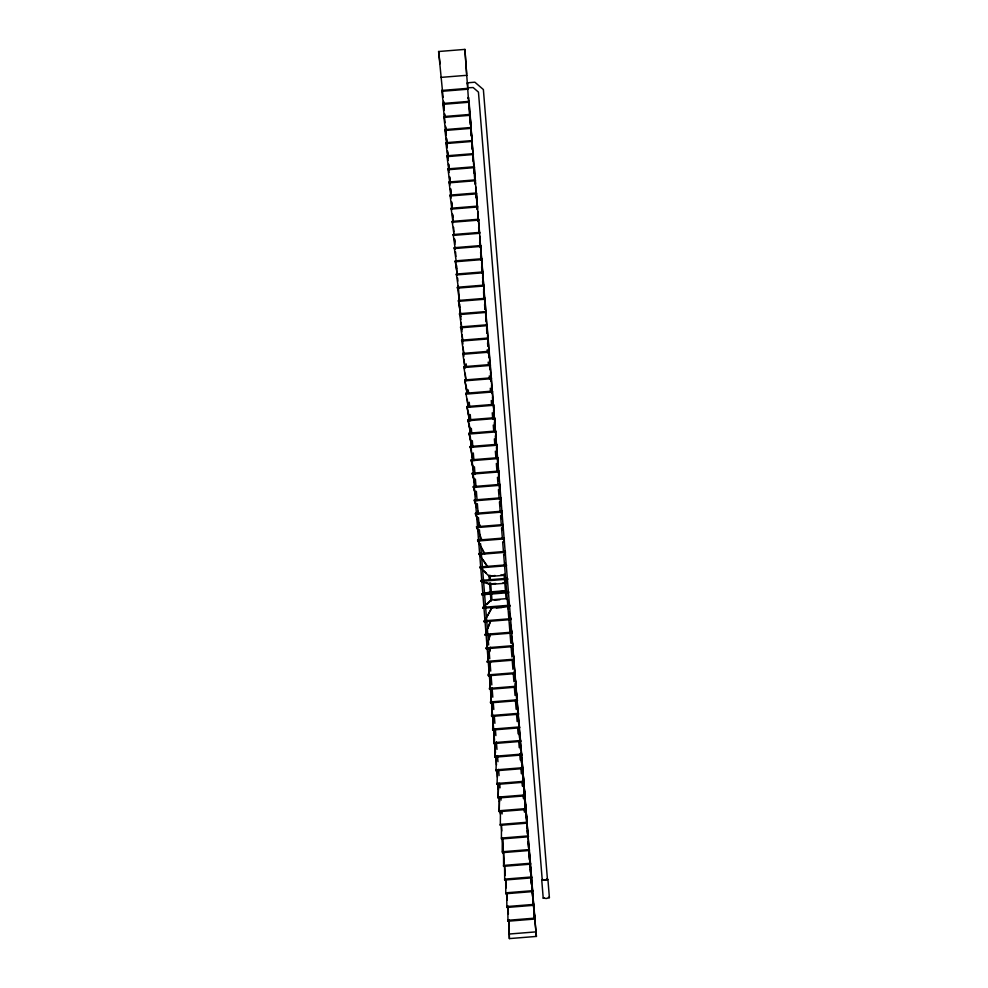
<?xml version="1.0" encoding="UTF-8"?>
<svg xmlns="http://www.w3.org/2000/svg" width="988" height="988" viewBox="0 0 988 988"><rect width="100%" height="100%" fill="white"/><g stroke="black" fill="none" stroke-linecap="round" stroke-linejoin="round"><path stroke-width="1.48" d="M503.275 530.037L503.213 524.579L476.512 526.728L482.021 540.127M502.522 852.644L502.447 851.742L529.407 849.569L529.482 850.483L502.522 852.644L502.559 838.948M502.447 851.742L502.484 837.898M501.348 838.071L528.308 835.897L528.382 836.799L501.422 838.973L501.447 825.882M525.184 802.515L527.283 823.14L500.336 825.313L500.422 812.161M499.249 811.654L499.175 810.753L526.11 808.579L526.172 809.493L499.249 811.654L499.434 801.021M499.175 810.753L499.397 798.44M504.201 542.449L504.288 537.991L477.587 540.14L484.614 554.058M504.3 541.795L504.288 537.991M523.22 778.075L525.073 795.846L498.162 798.02L498.458 785.781M498.162 798.02L498.421 783.41M522.121 764.663L523.973 782.224L497.075 784.386L497.446 769.701M495.988 770.764L495.914 769.862L522.813 767.701L522.887 768.602L495.988 770.764L496.482 755.981M494.902 757.166L494.827 756.265L521.713 754.091L521.788 755.005L494.902 757.166L495.507 744.927M494.827 756.265L495.445 744.088M504.646 565.766L504.819 562.777M505.263 555.293L505.374 551.415L478.661 553.564L487.059 566.186M493.815 743.569L493.741 742.667L520.614 740.506L520.688 741.408L493.815 743.569L494.457 733.022M493.741 742.667L494.506 730.404M492.728 729.984L492.654 729.082L519.515 726.921L519.589 727.823L492.728 729.984L493.518 719.363M492.654 729.082L493.691 715.51M491.654 716.411L491.579 715.51L518.428 713.348L518.502 714.25L491.654 716.411L492.481 707.223M491.579 715.51L492.839 701.813M515.23 683.19L517.403 700.69L490.567 702.851L491.567 693.848M490.567 702.851L492.012 688.55M489.69 687.784L490.53 681.708M514.205 670.963L516.316 687.142L489.48 689.303L491.295 674.866M488.405 675.767L488.331 674.866L515.156 672.717L515.217 673.606L488.405 675.767L489.665 668.382M488.331 674.866L490.616 661.713M512.204 647.115L514.131 660.083L487.331 662.244L488.628 656.254M489.603 651.771L490.579 647.276M487.331 662.244L490.196 648.042M511.241 635.543L513.044 646.572L486.244 648.733L487.479 644.423M488.702 640.113L490.332 634.382M486.244 648.733L489.875 635.111M510.117 623.366L511.957 633.073L485.17 635.222L486.751 631.184M487.813 628.479L490.443 621.748M485.17 635.222L490.233 621.514M507.61 579.178L505.831 583.179L489.999 584.464L480.872 581.327L480.798 580.438L507.536 578.289L507.61 579.178L480.872 581.327M509.092 611.955L510.87 619.575L484.095 621.736L485.516 619.303M486.936 616.87L491.876 607.842L507.721 606.57L508.4 609.263M484.095 621.736L491.876 607.842M483.021 608.25L509.783 606.101L507.079 598.592L491.234 599.864L482.947 607.361L483.021 608.25L485.083 606.286M487.146 604.323L491.234 599.864M467.719 97.577L468.571 97.775L467.756 98.108M479.723 236.021L534.57 916.469L533.73 916.716M546.957 879.159L547.92 879.493L549.39 897.635L546.389 898.5L543.215 898.129L541.745 879.987L542.597 879.518M543.215 898.129L544.067 897.623M547.92 879.493L541.745 879.987M467.534 84.141L467.435 82.807L474.858 82.202L483.379 89.55L547.451 879.53L544.907 880.234L542.227 879.95L478.451 92.106L473.166 87.549L467.83 87.796M542.227 879.95L542.943 879.542M506.436 590.626L490.604 591.898L481.872 593.899L481.946 594.788L490.641 592.43L506.474 591.145M443.106 97.318L438.61 51.512L464.903 49.4L470.251 124.599M440.673 77.41L466.991 75.298M441.71 90.451L468.04 88.327L468.102 89.192L441.784 91.316L441.71 90.451L444.168 110.285M442.76 103.493L469.09 101.369L469.164 102.233L442.822 104.358L442.76 103.493L445.119 122.722M443.797 116.547L470.14 114.423L470.214 115.3L443.859 117.411L443.797 116.547L446.168 135.714M444.835 129.613L471.19 127.489L471.264 128.354L444.909 130.478L444.835 129.613L447.156 147.891M445.884 142.692L472.252 140.568L472.313 141.432L445.946 143.556L445.884 142.692L448.107 160.352M446.922 155.783L473.301 153.659L473.376 154.523L446.996 156.647L446.922 155.783L449.108 172.542M447.972 168.874L474.364 166.75L474.425 167.627L448.033 169.751L447.972 168.874L450.059 185.028M449.021 181.99L475.413 179.865L475.487 180.73L449.083 182.854L449.021 181.99L451.121 198.082M450.059 195.105L476.475 192.981L476.549 193.858L450.133 195.982L450.059 195.105L451.973 209.617M451.108 208.233L477.537 206.109L477.599 206.986L451.183 209.11L451.108 208.233L453.06 222.819M452.158 221.386L478.587 219.25L478.661 220.126L452.232 222.251L452.158 221.386L454.06 235.058M453.208 234.539L479.649 232.402L479.723 233.279L453.282 235.403L453.208 234.539L455.221 249.124M454.258 247.704L480.711 245.567L480.786 246.444L454.332 248.568L454.258 247.704L456.221 261.388M455.307 260.869L481.774 258.745L481.848 259.622L455.382 261.746L455.307 260.869L457.296 274.479M456.357 274.059L482.836 271.935L482.91 272.812L456.431 274.936L456.357 274.059L458.469 288.582M457.419 287.261L483.898 285.124L483.972 286.001L457.481 288.138L457.419 287.261L459.482 300.858M458.469 300.463L484.972 298.339L485.034 299.216L458.543 301.34L458.469 300.463L460.593 314.147M459.519 313.69L486.034 311.553L486.108 312.43L459.593 314.567L459.519 313.69L461.989 329.622M460.581 326.917L487.096 324.78L487.17 325.657L460.643 327.794L460.581 326.917L462.804 340.601M461.631 340.156L488.171 338.032L488.245 338.909L461.705 341.045L461.631 340.156L463.965 354.569M462.693 353.42L489.233 351.283L489.307 352.16L462.767 354.297L462.693 353.42L464.854 366.4M463.755 366.684L490.307 364.547L490.381 365.424L463.817 367.561L463.755 366.684L465.953 379.553M464.805 379.96L491.382 377.811L491.444 378.7L464.879 380.837L464.805 379.96L466.756 390.569M465.867 393.236L492.444 391.1L492.518 391.989L465.941 394.126L465.867 393.236L467.942 404.586M469.708 420.987L466.929 406.537L493.518 404.401L494.309 418.998M467.003 407.426L493.592 405.278M470.547 432.633L467.991 419.851L494.593 417.714L495.284 430.916M468.065 420.727L494.667 418.591M469.053 433.164L495.667 431.027L495.741 431.917L469.127 434.053L469.053 433.164L471.647 444.958M470.115 446.502L496.742 444.353L496.816 445.242L470.189 447.391L470.115 446.502L472.943 459.21M471.177 459.84L497.816 457.703L497.89 458.58L471.251 460.729L471.177 459.84L473.721 470.066M475.067 484.318L472.252 473.203L498.891 471.054L499.298 481.168M472.313 474.079L498.965 471.943M475.994 496.309L473.314 486.565L499.965 484.416L500.274 492.839M473.388 487.455L500.039 485.306M474.376 499.94L501.052 497.791L501.126 498.681L474.45 500.83L474.376 499.94L476.735 507.19M475.45 513.328L502.126 511.179L502.2 512.068L475.524 514.217L475.45 513.328L477.513 518.935M476.587 527.617L503.275 525.468M477.661 541.029L504.362 538.88M478.723 554.453L505.448 552.304M479.798 567.89L506.523 565.729L506.449 564.84L479.723 566.989L489.369 576.498L505.189 575.226L500.83 575.041M495.074 575.498L489.369 576.498M486.034 582.438L489.962 583.933L495.717 583.463M502.917 582.883L505.794 582.661M481.872 593.899L508.622 591.738L508.697 592.639L481.946 594.788M494.161 600.161L499.916 599.704M482.947 607.361L509.709 605.212M496.235 608.028L502.003 607.558M484.021 620.835L510.796 618.686M485.096 634.333L511.883 632.172M486.182 647.832L512.97 645.67M487.257 661.343L514.056 659.194M489.418 688.401L516.242 686.252M490.493 701.949L517.329 699.8M523.912 781.323L497.001 783.484L497.075 784.386M498.088 797.106L525.011 794.945M527.209 822.238L500.261 824.4L500.336 825.313M503.608 866.34L530.581 864.167L530.507 863.253L503.534 865.426L503.608 866.34L503.522 851.644M504.695 880.036L531.692 877.863L531.618 876.961L504.633 879.122L504.695 880.036L504.559 865.402M505.794 893.745L532.791 891.571L532.717 890.67L505.72 892.843L505.794 893.745L505.683 879.851M506.893 907.466L533.903 905.292L533.829 904.39L506.819 906.564L506.893 907.466L506.659 892.757M507.98 921.211L535.014 919.025L534.94 918.124L507.918 920.297L507.98 921.211L507.77 905.885M509.005 934.043L536.039 931.869L536.41 936.426L509.376 938.6L508.783 920.186M546.636 879.246L547.451 879.53M548.426 897.265L549.39 897.635M483.997 570.978L486.121 572.978M482.836 559.579L487.85 566.803M477.587 540.14L479.674 544.116M481.774 548.105L484.565 553.416M476.512 526.728L478.933 532.371M508.19 601.914L509.783 606.101M475.524 514.217L480.143 526.678M479.563 524.542L480.6 527.345M474.45 500.83L476.796 508.005M477.735 510.882L478.674 513.76M473.314 486.565L475.833 495.198M472.252 473.203L474.611 482.033M471.251 460.729L473.857 471.165M509.141 612.646L510.87 619.575M469.127 434.053L472.103 447.564M467.991 419.851L470.794 433.312M466.929 406.537L469.646 420.159M510.179 624.07L511.957 633.073M464.879 380.837L466.83 391.409M511.29 636.284L513.044 646.572M458.543 301.34L460.89 316.506M512.352 648.474L514.131 660.083M455.382 261.746L457.16 273.948M513.254 659.329L515.217 673.606M454.554 238.935L454.974 241.961M452.59 214.161L452.998 217.199M514.34 672.285L514.933 676.743M515.328 679.719L516.316 687.142M451.664 201.824L452.072 204.874M450.565 188.609L451.059 192.672M449.701 177.124L450.096 180.162M448.638 164.107L449.095 167.997M446.551 138.765L447.132 143.346M515.291 683.955L515.86 688.513M516.255 691.563L517.403 700.69M447.552 150.929L448.132 155.499M445.6 126.316L446.07 130.379M444.6 114.163L444.983 117.214M516.242 695.404L518.502 714.25M443.674 101.912L444.044 104.975M438.61 51.512L440.08 63.738M516.255 699.43L516.65 702.53M517.132 706.902L517.724 711.681M518.181 715.868L519.589 727.823M467.435 82.807L467.744 86.635M518.194 719.338L518.885 725.39M519.12 727.724L520.688 741.408M519.194 731.577L519.861 737.579M520.096 739.901L521.788 755.005M519.145 734.17L519.54 737.974M520.145 743.322L520.812 749.41M521.145 752.461L522.887 768.602M520.17 746.496L520.491 749.522M521.145 755.573L521.788 761.637M521.121 758.142L521.602 762.736M522.096 767.343L522.899 775.012M521.207 756.363L521.862 762.44M522.183 765.49L523.973 782.224M522.146 770.467L522.677 775.815M523.097 779.618L523.887 787.238M524.109 789.585L526.172 809.493M521.244 759.55L521.565 762.575M522.207 768.615L522.85 774.666M523.158 777.692L525.073 795.846M523.22 783.546L523.529 786.596M524.159 792.685L527.283 823.14M523.158 782.792L523.628 787.35M524.085 791.894L524.875 799.477M524.072 794.364L524.69 800.428M525.159 804.973L525.814 811.37M526.073 814.063L528.382 836.799M524.109 796.884L524.418 799.947M525.122 806.85L525.641 812.198M526.036 816.002L530.581 864.167M528.098 843.295L528.543 847.889M529.062 853.262L529.654 859.387M530.037 863.166L532.791 891.571M527.061 830.772L527.382 834.008M528.098 841.405L528.753 847.815M529.049 850.878L531.692 877.863M530.05 869.131L530.334 872.194M531.075 879.839L531.507 884.433M532.087 890.546L532.68 896.672M532.977 899.735L536.039 931.869M529.025 854.904L529.321 859.782M529.988 864.796L530.729 872.416M531.025 875.454L535.014 919.025M531.001 879.666L531.433 884.272M532.026 890.41L532.606 896.548M533.051 901.142L533.779 908.812M534.063 911.887L536.41 936.426M468.571 97.775L475.512 183.793M475.759 186.868L477.488 208.369M477.735 211.444L478.476 220.657M478.723 223.733L479.476 232.946M487.195 349.814L487.442 352.889M488.183 362.102L488.43 365.177M489.295 375.934L489.542 378.997M490.283 388.222L490.53 391.285M491.271 400.511L491.641 405.117M492.259 412.799L492.753 418.937M493.259 425.087L493.753 431.225M494.371 438.907L494.865 445.045M495.359 451.195L495.853 457.333M496.346 463.483L496.964 471.165M497.458 477.303L498.076 484.985M498.446 489.591L499.187 498.817M499.446 501.879L500.311 512.636M500.558 515.711L501.299 524.924M501.546 528L502.41 538.744M502.657 541.819L503.398 551.032M503.645 554.107L510.821 643.2M511.068 646.263L511.932 657.02M512.192 660.095L512.933 669.308M513.303 673.915L513.921 681.596M514.415 687.734L515.032 695.416M515.403 700.023L516.144 709.248M516.514 713.855L517.132 721.536M517.626 727.674L518.12 733.825M518.749 741.506L519.243 747.644M519.737 753.795L520.231 759.933M520.849 767.614L521.343 773.752M521.96 781.434L522.331 786.04M523.072 795.266L523.319 798.329M524.183 809.086L524.43 812.161M504.09 574.09L506.078 598.654M489.999 575.214L490.369 579.833M490.616 582.895L491.975 599.79M488.912 575.3L489.282 579.919M489.529 582.982L491.011 601.42M466.188 363.88L466.435 366.943M468.275 389.988L468.522 393.063M469.251 402.277L469.621 406.883M470.239 414.565L470.733 420.715M471.338 428.397L471.708 433.003M472.326 440.685L472.807 446.823M473.301 452.973L473.919 460.655M474.413 466.793L475.018 474.475M475.389 479.081L476.006 486.763M476.377 491.369L477.105 500.583M477.352 503.658L478.093 512.871M478.451 517.49L479.192 526.703M479.439 529.778L480.291 540.522M480.539 543.598L488.64 644.979M488.887 648.054L489.739 658.811M489.986 661.874L490.727 671.099M491.085 675.706L491.826 684.919M492.073 687.994L492.802 697.207M493.173 701.813L493.79 709.495M494.284 715.645L494.889 723.327M495.383 729.465L495.877 735.615M496.371 741.753L496.976 749.435M497.47 755.585L497.964 761.723M498.57 769.405L499.064 775.555M499.681 783.225L500.052 787.844M500.78 797.057L501.027 800.132M501.892 810.876L502.126 813.951M443.538 101.332L444.143 109.013M444.514 113.632L444.761 116.695M445.625 127.452L446.107 133.59M446.477 138.209L447.095 145.891M447.576 152.029L448.07 158.179M448.564 164.317L449.046 170.467M449.54 176.605L450.034 182.755M450.528 188.893L451.01 195.044M451.627 202.725L451.998 207.332M452.603 215.014L452.973 219.62M453.591 227.302L453.949 231.908M454.566 239.59L454.937 244.197M455.554 251.878L455.913 256.485M456.654 265.698L456.901 268.773M457.148 271.848L457.382 274.923M457.629 277.986L457.876 281.061M458.247 285.668L459.469 301.031M459.716 304.106L459.963 307.182M460.21 310.244L460.457 313.32M460.692 316.395L460.939 319.47M461.186 322.533L461.927 331.758M462.174 334.821L462.903 344.046M463.15 347.109L463.878 356.335M464.125 359.397L464.866 368.623M465.237 373.229L465.842 380.911M466.213 385.518L466.83 393.199M467.312 399.337L467.929 407.019M468.3 411.626L469.028 420.851M469.275 423.914L470.016 433.139M470.263 436.214L472.103 459.247M472.338 462.322L494.531 740.358M494.778 743.433L495.507 752.646M495.754 755.721L496.495 764.934M496.865 769.541L497.47 777.223M497.964 783.373L498.458 789.511M499.064 797.193L499.434 801.799M500.175 811.012L500.41 814.087M501.274 824.844L501.768 830.982M502.373 838.664L504.337 863.24M504.584 866.315L505.313 875.529M505.683 880.147L506.301 887.829M506.795 893.967L507.276 900.117M507.77 906.255L508.388 913.937M464.903 49.4L466.645 73.952M470.733 126.649L471.375 135.85M471.77 141.222L471.992 149.151M472.733 154.993L473.166 161.118M473.709 168.763L473.968 172.641M470.14 114.423L475.018 184.25M475.685 188.152L476.08 197.872M476.673 202.676L477.155 209.555M477.686 217.199L477.945 221.053M469.09 101.369L471.548 136.517M471.745 139.135L472.412 148.743M472.709 152.967L473.264 160.97M473.697 167.083L474.117 172.949M476.475 192.981L479.353 233.032M479.662 237.626L480.279 246.815M480.625 252.175L481.02 260.017M481.613 266.735L482.033 272.861M482.589 281.358L482.799 284.421M474.364 166.75L477.266 209.11M477.673 212.877L478.106 221.398M478.649 227.401L478.896 232.958M479.649 241.949L479.835 246.815M480.637 256.547L480.847 259.609M480.711 245.567L482.49 272.379M482.626 274.639L483.293 284.593M483.589 289.163L484.132 297.586M484.589 304.428L484.886 309.009M478.587 219.25L481.489 260.079M481.65 262.413L482.156 272.75M482.601 276.986L483.12 284.68M483.577 291.559L483.799 297.215M481.774 258.745L485.269 309.442M485.639 312.122L485.837 321.026M486.615 327.485L486.788 333.166M487.59 342.848L487.776 345.998M484.972 298.339L487.146 332.808M487.541 335.5L487.961 345.812M488.591 352.407L488.862 357.199M487.096 324.78L488.381 345.516M488.566 348.566L489.134 357.73M489.542 364.621L489.813 369.216M489.233 351.283L490.32 369.673M490.505 372.735L491.011 381.17M491.493 389.593L491.74 393.385M488.171 338.032L489.356 357.804M489.529 360.447L490.085 369.685M490.554 377.367L490.727 380.615M490.307 364.547L491.271 381.257M491.53 385.431L491.975 393.422M491.382 377.811L492.234 393.138M492.481 397.015L492.901 404.635M493.506 415.318L493.679 418.381M492.444 391.1L493.197 404.759M493.531 410.465L493.938 418.418M494.531 428.94L494.704 432.028M494.469 422.049L494.951 431.2M493.518 404.401L494.247 418.183M494.494 422.778L494.976 431.966M495.457 441.154L495.618 444.217M495.519 435.535L495.988 444.773M496.445 454.011L496.606 457.086M494.593 417.714L495.284 431.336M495.507 435.881L495.89 443.451M495.667 431.027L496.334 444.798M496.47 447.119L496.915 457.036M496.742 444.353L497.829 468.497M497.816 457.703L498.323 469.201M498.446 472.239L498.829 481.329M498.891 471.054L499.224 480.057M499.446 486.059L499.73 493.555L499.422 484.231M500.422 497.372L500.644 504.905M499.965 484.416L500.261 493.543M500.397 498.1L500.644 505.708M501.052 497.791L501.225 505.226M501.41 510.944L501.558 518.601M509.055 920.075L509.376 938.6M502.126 511.179L502.237 518.725M502.41 526.987L502.447 529.976M503.213 524.579L503.213 530.408"/></g></svg>
